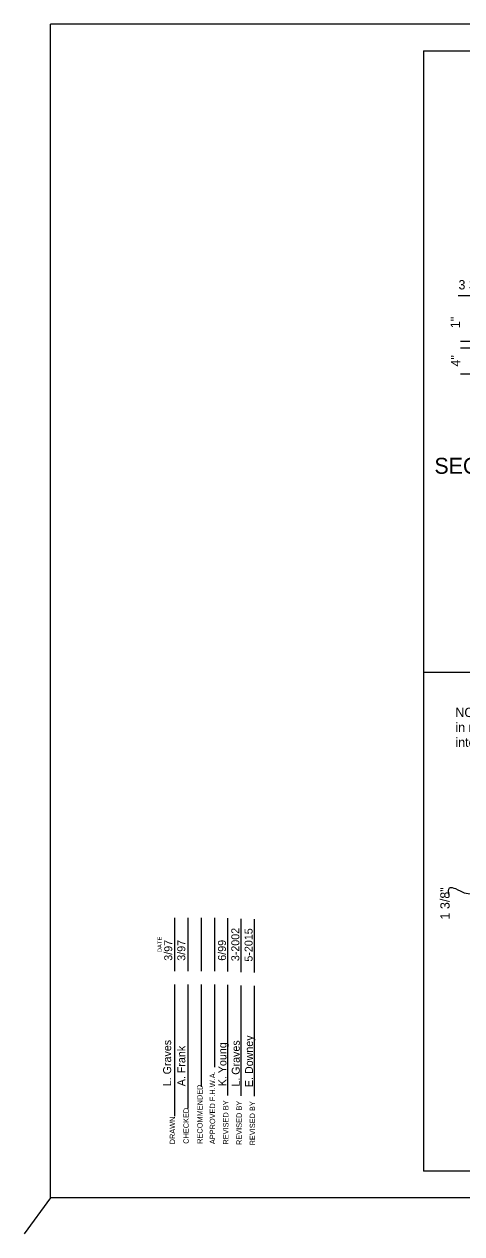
# Model space of a CAD drawing. Extents: x 961 to 1384, y 977 to 1520.
# Drawn here: x 999.5 to 1007.72, y 999.33 to 1022 of the extents above; entities that cross this region are included whole.
import ezdxf

# ---------------------------------------------------------------- set-up
doc = ezdxf.new("R2010")
doc.units = 0
for name, color, linetype in [('03-Dimensions', 7, 'Continuous'), ('04-Hidden', 7, 'Continuous'), ('10-Sheet Border', 7, 'Continuous'), ('32-Framing Plan', 7, 'Continuous'), ('Level 14', 7, 'Continuous')]:
    doc.layers.add(name, color=color, linetype=linetype)

msp = doc.modelspace()

# ---------------------------------------------------------------- linework, layer by layer
at = {"layer": '03-Dimensions'}
for p, q in [((1007.648, 1016.914), (1009.138, 1016.914)), ((1008.241, 1016.051), (1007.697, 1016.051)), ((1008.341, 1015.926), (1007.697, 1015.926)), ((1008.266, 1015.437), (1007.697, 1015.437)), ((1002.331, 1004.248), (1002.331, 1005.248)), ((1002.581, 1004.248), (1002.581, 1005.248)), ((1002.831, 1004.248), (1002.831, 1005.248)), ((1003.081, 1004.248), (1003.081, 1005.248)), ((1003.33, 1004.24), (1003.33, 1005.24)), ((1003.58, 1004.232), (1003.58, 1005.232)), ((1003.829, 1004.224), (1003.829, 1005.224)), ((1002.331, 1001.528), (1002.331, 1003.998)), ((1002.581, 1001.673), (1002.581, 1003.998)), ((1002.831, 1002.081), (1002.831, 1003.998)), ((1003.081, 1002.448), (1003.081, 1003.998)), ((1003.33, 1001.919), (1003.33, 1003.99)), ((1003.58, 1001.911), (1003.58, 1003.982)), ((1003.829, 1001.903), (1003.829, 1003.974))]:
    msp.add_line(p, q, dxfattribs=at)
msp.add_spline([(1007.482, 1005.669), (1007.488, 1005.808), (1007.602, 1005.796), (1007.765, 1005.718), (1007.916, 1005.7), (1008.048, 1005.7)], degree=3, dxfattribs=at)
at = {"layer": '10-Sheet Border'}
for p, q in [((1007, 1021.5), (1035.5, 1021.5)), ((1007, 1021.5), (1007, 1000.5)), ((1007, 1009.856), (1024.077, 1009.856)), ((1035.5, 1000.5), (1007, 1000.5))]:
    msp.add_line(p, q, dxfattribs=at)
at = {"layer": 'Level 14'}
for p, q in [((1000, 1000), (1000, 1022)), ((1036, 1022), (1000, 1022)), ((1000, 1000), (999.504, 999.325)), ((1036, 1000), (1000, 1000))]:
    msp.add_line(p, q, dxfattribs=at)

# ---------------------------------------------------------------- texts
at = {"layer": '03-Dimensions'}
for s, p in [('3 3/8"', (1007.657, 1017.028)), ('NOTE:  Reposition curb stirrups', (1007.599, 1009.012)), ('in manner shown as to not', (1007.599, 1008.732)), ('interfere with drain opening.', (1007.599, 1008.452))]:
    msp.add_text(s, height=0.175, dxfattribs=at).set_placement(p)
for s, height, p in [('1"', 0.175, (1007.684, 1016.302)), ('4"', 0.175, (1007.69, 1015.582)), ('1 3/8"', 0.175, (1007.491, 1005.217)), ('DATE', 0.08, (1002.088, 1004.602)), ('APPROVED F.H.W.A.', 0.1, (1003.089, 1001.006)), ('RECOMMENDED', 0.1, (1002.852, 1001.012)), ('REVISED BY', 0.1, (1003.339, 1000.998)), ('REVISED BY', 0.1, (1003.588, 1000.99)), ('REVISED BY', 0.1, (1003.838, 1000.982)), ('CHECKED', 0.1, (1002.593, 1001.012)), ('DRAWN', 0.1, (1002.337, 1001.002))]:
    msp.add_text(s, height=height, rotation=90, dxfattribs=at).set_placement(p)
at = {"layer": '04-Hidden'}
for s, p in [('3-2002', (1003.543, 1004.436)), ('5-2015', (1003.792, 1004.428)), ('3/97', (1002.284, 1004.444)), ('3/97', (1002.529, 1004.444)), ('6/99', (1003.293, 1004.444)), ('L. Graves', (1002.263, 1002.091)), ('K. Young', (1003.301, 1002.091)), ('L. Graves', (1003.551, 1002.083)), ('E. Downey', (1003.8, 1002.075)), ('A. Frank', (1002.529, 1002.091))]:
    msp.add_text(s, height=0.15, rotation=90, dxfattribs=at).set_placement(p)
at = {"layer": '32-Framing Plan'}
msp.add_text('SECTION THROUGH DRAIN', height=0.3, dxfattribs=at).set_placement((1007.205, 1013.572))

doc.saveas('drawing.dxf')
